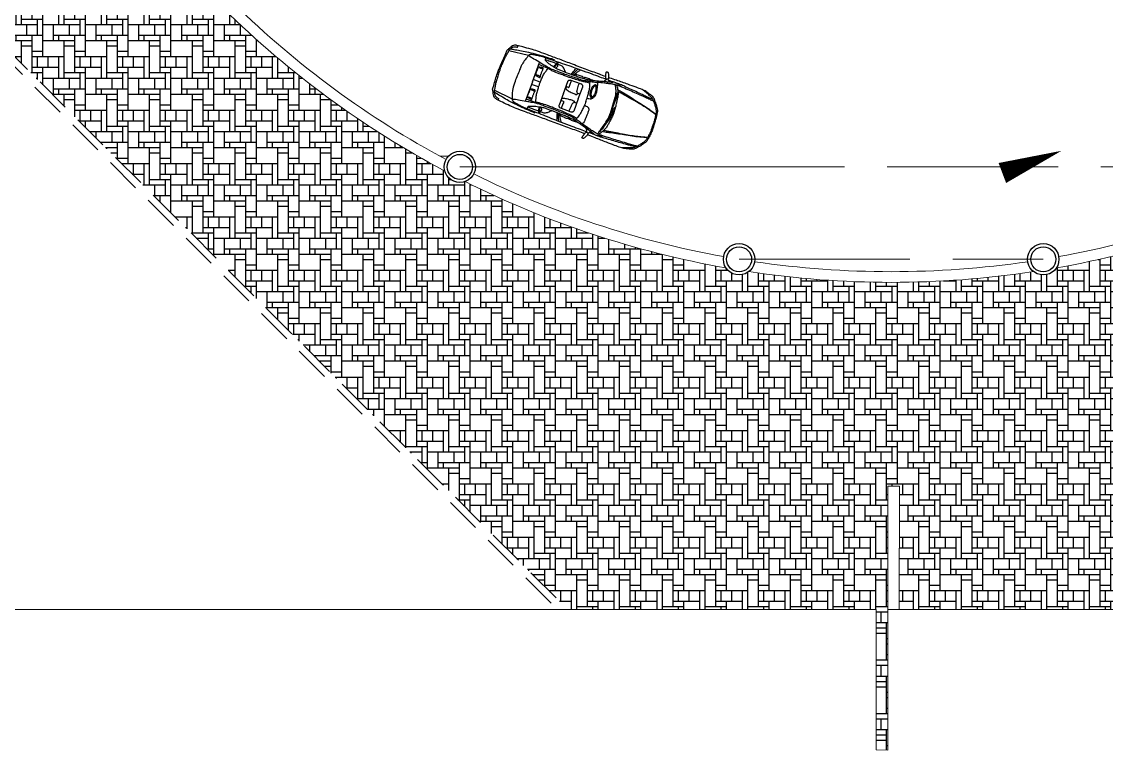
# Model space of a CAD drawing. Header units: millimetres. Extents: x 383 to 523, y 252 to 344.
# Drawn here: x 486.08 to 501.31, y 295.51 to 305.74 of the extents above; entities that cross this region are included whole.
import ezdxf

# ---------------------------------------------------------------- set-up
doc = ezdxf.new("R2010")
doc.units = ezdxf.units.MM
doc.header["$MEASUREMENT"] = 0
doc.linetypes.add('ACAD_ISO02W100', pattern=[15, 12, -3])
doc.linetypes.add('DASHED', pattern=[0.75, 0.5, -0.25])
for name, color, linetype, lineweight in [('cubierta', 1, 'ACAD_ISO02W100', 15), ('muros', 5, 'Continuous', 30), ('plantas', 76, 'Continuous', 15)]:
    doc.layers.add(name, color=color, linetype=linetype, lineweight=lineweight)
doc.layers.add('letreros', color=6, linetype='Continuous')
doc.layers.add('muebles', color=193, linetype='Continuous')
pattern_1 = [(90, (0, 0.225), (-0.6, 4e-17), [0.075, -0.15, 0.3, -0.225]), (0, (0.375, 0.225), (0, 0.75), [0.45, -0.15]), (90, (0.075, 0.15), (-0.6, 4e-17), [0.075, -0.225, 0.075, -0.375]), (0, (0.075, 0.15), (0, 0.75), [0.15, -0.45]), (90, (0.825, -0.225), (-0.6, 4e-17), [0.525, -0.225]), (0, (0.225, 0.075), (0, 0.75), [0.15, -0.45]), (90, (0.375, 0), (-0.6, 4e-17), [0.6, -0.15]), (0, (0.225, 0), (0, 0.75), [0.45, -0.15]), (90, (0.675, -0.3), (-0.6, 4e-17), [0.525, -0.225]), (90, (0.525, 0.225), (-0.6, 4e-17), [0.225, -0.525]), (0, (0.525, 0.3), (0, 0.75), [0.45, -0.15]), (90, (0.75, 0.3), (-0.6, 4e-17), [0.15, -0.6]), (0, (0.375, 0.45), (0, 0.75), [0.525, -0.075]), (0, (0.225, 0.6), (0, 0.75), [0.375, -0.225]), (90, (0.45, 0.6), (-0.6, 4e-17), [0.15, -0.6]), (90, (0.3, 0.3), (-0.6, 4e-17), [0.225, -0.075, 0.15, -0.3]), (0, (0.075, 0.525), (0, 0.75), [0.3, -0.3])]

# ---------------------------------------------------------------- blocks, each defined once
blk = doc.blocks.new('galant-pl')
for p, q in [((1.659, 0.811), (1.664, 0.816)), ((3.986, 0.651), (4.549, 0.588)), ((4.357, 0.767), (4.353, 0.813)), ((2.106, 0.525), (2.111, 0.562)), ((2.253, -0.004), (2.253, 0.362)), ((2.309, 0.416), (2.647, 0.416)), ((2.698, -0.004), (2.698, 0.351)), ((3.344, 0.506), (3.627, 0.516)), ((3.627, -0.005), (3.627, 0.58)), ((1.256, 0.056), (1.269, 0.058)), ((1.289, -0.409), (1.256, 0.056)), ((1.269, 0.058), (1.303, -0.407)), ((2.253, 0), (2.253, -0.365)), ((2.698, 0), (2.698, -0.356)), ((3.418, 0.071), (3.627, 0.071)), ((3.627, 0), (3.627, -0.585)), ((1.263, -0.504), (1.26, -0.1)), ((1.26, -0.1), (1.287, -0.517)), ((3.418, -0.076), (3.627, -0.076)), ((1.287, -0.517), (1.265, -0.504)), ((1.303, -0.407), (1.289, -0.405)), ((2.105, -0.528), (2.11, -0.566)), ((2.309, -0.42), (2.647, -0.42)), ((3.344, -0.51), (3.627, -0.521)), ((3.986, -0.656), (4.549, -0.594)), ((1.658, -0.815), (1.663, -0.82)), ((4.357, -0.773), (4.353, -0.819))]:
    blk.add_line(p, q)
blk.add_circle((1.269, -0.529), 0.022)
blk.add_ellipse((1.922, -0.35), major_axis=(0.013, -0.196), ratio=0.418659)
for points, start_tangent, end_tangent in [([(1.702, 0.792), (1.684, 0.799), (1.667, 0.812), (1.66, 0.823), (1.66, 0.837), (1.663, 0.855), (1.672, 0.885), (1.688, 0.92), (1.706, 0.955), (1.72, 0.978), (1.734, 0.99), (1.749, 0.992), (1.765, 0.992), (1.775, 0.987), (1.779, 0.978), (1.775, 0.95), (1.763, 0.911), (1.746, 0.86), (1.735, 0.828), (1.724, 0.799), (1.721, 0.793), (1.713, 0.792), (1.703, 0.792)], (-0.999938, -0.011098), (-0.966414, 0.256988)), ([(0.054, 0.345), (0.117, 0.363), (0.263, 0.405), (0.471, 0.455), (0.7, 0.501), (0.906, 0.545), (1.118, 0.591), (1.265, 0.617), (1.291, 0.617)], (0.93512, 0.354332), (0.998953, -0.045753)), ([(0.245, 0.672), (0.355, 0.68), (0.5, 0.692), (0.72, 0.705), (0.924, 0.719), (1.141, 0.729), (1.347, 0.735), (1.431, 0.731), (1.571, 0.703), (1.67, 0.679), (1.864, 0.628), (2.013, 0.586), (2.131, 0.56), (2.232, 0.542), (2.308, 0.53), (2.472, 0.524), (2.646, 0.519), (2.839, 0.515), (3.079, 0.517), (3.226, 0.519), (3.428, 0.543), (3.553, 0.565), (3.764, 0.609), (3.948, 0.643), (3.988, 0.651)], (0.989349, 0.145566), (0.994246, -0.107119)), ([(1.19, -0.051), (1.21, 0.079), (1.227, 0.202), (1.238, 0.246), (1.274, 0.343), (1.291, 0.411), (1.313, 0.501), (1.346, 0.594), (1.388, 0.686), (1.41, 0.728)], (-0.048378, 0.998829), (0.943093, 0.332528)), ([(1.225, 0.733), (1.263, 0.749), (1.303, 0.763), (1.353, 0.773), (1.415, 0.783), (1.445, 0.787)], (0.798779, 0.601624), (0.99982, -0.018957)), ([(1.254, 0.09), (1.254, 0.176), (1.267, 0.31), (1.316, 0.488), (1.375, 0.657), (1.399, 0.684)], (-0.26683, 0.963744), (0.832302, 0.554322)), ([(1.399, 0.677), (1.362, 0.583), (1.32, 0.433), (1.28, 0.246), (1.269, 0.096), (1.271, 0.052)], (-0.415344, -0.909665), (0, -1)), ([(1.509, 0.764), (1.504, 0.766), (1.502, 0.772), (1.501, 0.778), (1.503, 0.782), (1.506, 0.786)], (-0.963045, 0.269341), (0.8053, 0.592868)), ([(1.509, 0.764), (1.594, 0.74), (1.7, 0.712), (1.853, 0.671), (2.023, 0.626), (2.151, 0.595), (2.265, 0.585), (2.398, 0.575), (2.531, 0.573), (2.795, 0.568), (2.989, 0.571), (3.094, 0.574), (3.216, 0.598), (3.369, 0.638), (3.471, 0.678), (3.495, 0.69), (3.503, 0.71), (3.505, 0.734), (3.505, 0.745), (3.503, 0.759)], (0.938755, -0.344586), (-0.467528, 0.883978)), ([(1.527, 0.786), (1.539, 0.778), (1.57, 0.769), (1.609, 0.769), (1.635, 0.777), (1.649, 0.798), (1.659, 0.811)], (0.687753, -0.725944), (0.677647, 0.735387)), ([(1.701, 0.792), (1.705, 0.776), (1.714, 0.757), (1.734, 0.726), (1.753, 0.706), (1.761, 0.696)], (0.034909, -0.99939), (0.778989, -0.627037)), ([(1.872, 0.49), (1.873, 0.52), (1.876, 0.553), (1.883, 0.585), (1.896, 0.599), (1.921, 0.612)], (-0.053967, 0.998543), (0.966167, 0.257918)), ([(2.021, 0.626), (2.104, 0.626), (2.219, 0.628), (2.276, 0.628), (2.289, 0.627), (2.295, 0.621), (2.299, 0.607), (2.3, 0.591), (2.299, 0.583)], (0.999968, -0.008039), (-0.100273, -0.99496)), ([(2.325, 0.581), (2.33, 0.599), (2.338, 0.616), (2.352, 0.625), (2.372, 0.627), (2.428, 0.626), (2.489, 0.621), (2.557, 0.608), (2.591, 0.6)], (0.433151, 0.901321), (0.950384, -0.31108)), ([(2.584, 0.572), (2.591, 0.583), (2.591, 0.601), (2.569, 0.639), (2.537, 0.7), (2.494, 0.764), (2.481, 0.781)], (0.908039, 0.418886), (-0.710986, 0.703207)), ([(2.632, 0.572), (2.636, 0.584), (2.626, 0.617), (2.591, 0.705), (2.566, 0.754), (2.549, 0.781)], (0.827394, 0.561622), (-0.480659, 0.876908)), ([(2.667, 0.571), (2.673, 0.582), (2.669, 0.61), (2.646, 0.678), (2.621, 0.747), (2.612, 0.78)], (0.917282, 0.398237), (-0.249823, 0.968291)), ([(3.157, 0.585), (3.145, 0.6), (3.127, 0.624), (3.114, 0.646), (3.113, 0.667), (3.121, 0.684), (3.131, 0.697), (3.152, 0.709)], (-0.586476, 0.809967), (0.918985, 0.394293)), ([(3.181, 0.589), (3.183, 0.603), (3.177, 0.644), (3.154, 0.714), (3.129, 0.767)], (0.379659, 0.925127), (-0.585646, 0.810567)), ([(3.2, 0.595), (3.202, 0.617), (3.192, 0.669), (3.169, 0.735), (3.156, 0.767)], (0.34276, 0.939423), (-0.396912, 0.917857)), ([(3.248, 0.791), (3.374, 0.787), (3.598, 0.775), (3.816, 0.757), (4.069, 0.729), (4.261, 0.693), (4.421, 0.664), (4.532, 0.642)], (0.999392, 0.034865), (0.963224, -0.268699)), ([(0.05, 0.339), (0.153, 0.367), (0.315, 0.411), (0.495, 0.451), (0.69, 0.487), (0.926, 0.525), (1.126, 0.559), (1.223, 0.575), (1.265, 0.581), (1.275, 0.581)], (0.953899, 0.300128), (0.997519, 0.070391)), ([(1.875, 0.175), (1.866, 0.258), (1.868, 0.347), (1.872, 0.444), (1.872, 0.49)], (-0.475979, 0.879457), (0.054121, 0.998534)), ([(2.104, 0.525), (2.173, 0.515), (2.307, 0.499), (2.476, 0.487), (2.645, 0.478), (2.861, 0.476), (3.003, 0.475), (3.196, 0.482), (3.248, 0.485), (3.287, 0.494), (3.323, 0.504), (3.342, 0.506)], (0.972758, -0.231822), (0.979005, -0.203835)), ([(2.253, 0.361), (2.256, 0.376), (2.267, 0.392), (2.285, 0.407), (2.297, 0.415), (2.311, 0.416)], (-0.014843, 0.99989), (1, -0.000795)), ([(2.687, 0.205), (2.687, 0.174), (2.68, 0.142), (2.656, 0.127), (2.531, 0.102), (2.423, 0.093), (2.362, 0.093), (2.34, 0.097), (2.335, 0.103), (2.326, 0.117), (2.326, 0.124), (2.326, 0.129), (2.333, 0.141), (2.352, 0.164), (2.367, 0.212), (2.376, 0.281), (2.379, 0.36), (2.377, 0.415)], (0.018827, -0.999823), (0.095279, 0.995451)), ([(2.697, 0.21), (2.677, 0.206), (2.629, 0.206), (2.618, 0.208), (2.611, 0.214), (2.607, 0.225), (2.607, 0.248), (2.609, 0.311), (2.609, 0.361), (2.609, 0.407), (2.609, 0.415)], (-0.902036, -0.43166), (0.140164, 0.990128)), ([(2.698, 0.351), (2.696, 0.371), (2.686, 0.388), (2.671, 0.403), (2.661, 0.411), (2.646, 0.416)], (-0.017076, 0.999854), (-1, 0.000795)), ([(3.472, 0.186), (3.499, 0.185), (3.549, 0.191), (3.588, 0.201), (3.606, 0.208), (3.613, 0.217), (3.618, 0.237), (3.619, 0.288), (3.619, 0.366), (3.619, 0.406), (3.618, 0.428), (3.615, 0.436), (3.596, 0.449), (3.557, 0.459), (3.519, 0.466), (3.483, 0.47), (3.479, 0.469), (3.473, 0.459), (3.473, 0.441), (3.475, 0.418), (3.477, 0.379), (3.477, 0.338), (3.477, 0.298), (3.477, 0.264), (3.473, 0.232), (3.469, 0.214), (3.469, 0.197), (3.471, 0.186)], (0.941931, -0.335807), (0.908875, -0.417069)), ([(3.472, 0.452), (3.487, 0.444), (3.513, 0.438), (3.538, 0.436), (3.567, 0.438), (3.581, 0.444), (3.592, 0.45)], (0.763955, -0.645269), (0.773931, 0.63327)), ([(1.188, -0.141), (1.203, -0.139), (1.214, -0.121), (1.223, -0.077), (1.241, 0.068), (1.26, 0.303)], (0.97722, 0.21223), (0.109339, 0.994005)), ([(2.029, 0.101), (1.977, 0.109), (1.912, 0.129), (1.887, 0.151), (1.875, 0.175)], (-0.992474, 0.122458), (-0.400335, 0.916369)), ([(3.469, 0.206), (3.486, 0.214), (3.516, 0.22), (3.548, 0.221), (3.578, 0.217), (3.593, 0.212), (3.602, 0.207)], (0.760925, 0.64884), (0.900808, -0.434217)), ([(2.029, -0.105), (1.977, -0.113), (1.912, -0.133), (1.887, -0.155), (1.875, -0.178)], (-0.992571, -0.121669), (-0.401063, -0.916051)), ([(2.687, -0.209), (2.687, -0.178), (2.68, -0.146), (2.656, -0.131), (2.531, -0.106), (2.423, -0.097), (2.362, -0.097), (2.34, -0.101), (2.335, -0.107), (2.326, -0.121), (2.326, -0.128), (2.326, -0.133), (2.333, -0.145), (2.352, -0.168), (2.367, -0.216), (2.375, -0.285), (2.379, -0.364), (2.377, -0.419)], (0.019622, 0.999807), (0.094488, -0.995526)), ([(2.697, -0.214), (2.677, -0.211), (2.629, -0.211), (2.618, -0.212), (2.611, -0.218), (2.606, -0.229), (2.606, -0.252), (2.609, -0.315), (2.609, -0.365), (2.609, -0.411), (2.609, -0.42)], (-0.901693, 0.432377), (0.139377, -0.990239)), ([(3.471, -0.191), (3.499, -0.189), (3.549, -0.195), (3.588, -0.206), (3.606, -0.213), (3.613, -0.221), (3.618, -0.242), (3.619, -0.293), (3.619, -0.371), (3.619, -0.411), (3.618, -0.433), (3.615, -0.441), (3.595, -0.454), (3.556, -0.463), (3.518, -0.471), (3.483, -0.475), (3.478, -0.474), (3.472, -0.464), (3.472, -0.446), (3.474, -0.423), (3.477, -0.384), (3.477, -0.343), (3.477, -0.303), (3.477, -0.268), (3.473, -0.236), (3.469, -0.219), (3.469, -0.201), (3.471, -0.191)], (0.942197, 0.335058), (0.909206, 0.416347)), ([(3.469, -0.211), (3.486, -0.219), (3.515, -0.225), (3.548, -0.226), (3.578, -0.222), (3.593, -0.217), (3.602, -0.212)], (0.760409, -0.649445), (0.901153, 0.4335)), ([(0.05, -0.341), (0.152, -0.37), (0.315, -0.414), (0.495, -0.454), (0.689, -0.49), (0.926, -0.528), (1.126, -0.562), (1.222, -0.578), (1.264, -0.584), (1.274, -0.584)], (0.95366, -0.300886), (0.997463, -0.071184)), ([(0.054, -0.347), (0.116, -0.366), (0.262, -0.408), (0.471, -0.458), (0.699, -0.504), (0.906, -0.548), (1.118, -0.594), (1.264, -0.62), (1.29, -0.62)], (0.934838, -0.355075), (0.998989, 0.044959)), ([(0.245, -0.674), (0.355, -0.682), (0.499, -0.694), (0.719, -0.708), (0.924, -0.722), (1.14, -0.732), (1.347, -0.738), (1.431, -0.734), (1.571, -0.706), (1.67, -0.682), (1.864, -0.632), (2.012, -0.59), (2.131, -0.564), (2.231, -0.546), (2.307, -0.534), (2.472, -0.528), (2.646, -0.524), (2.839, -0.52), (3.079, -0.522), (3.226, -0.524), (3.428, -0.548), (3.553, -0.57), (3.763, -0.614), (3.947, -0.648), (3.987, -0.656)], (0.989233, -0.146352), (0.994331, 0.106329)), ([(1.508, -0.767), (1.594, -0.744), (1.7, -0.715), (1.853, -0.675), (2.022, -0.629), (2.15, -0.599), (2.264, -0.589), (2.397, -0.579), (2.53, -0.577), (2.794, -0.572), (2.988, -0.576), (3.094, -0.579), (3.215, -0.603), (3.368, -0.643), (3.471, -0.683), (3.494, -0.695), (3.502, -0.715), (3.504, -0.739), (3.504, -0.75), (3.502, -0.764)], (0.939028, 0.343839), (-0.468231, -0.883606)), ([(1.872, -0.494), (1.872, -0.523), (1.875, -0.557), (1.883, -0.589), (1.896, -0.603), (1.92, -0.615)], (-0.054761, -0.998499), (0.965961, -0.258686)), ([(2.021, -0.63), (2.104, -0.63), (2.219, -0.632), (2.276, -0.632), (2.289, -0.631), (2.295, -0.625), (2.299, -0.611), (2.299, -0.594), (2.298, -0.586)], (0.999974, 0.007245), (-0.099482, 0.995039)), ([(2.104, -0.529), (2.173, -0.519), (2.307, -0.503), (2.475, -0.491), (2.645, -0.483), (2.861, -0.48), (3.002, -0.48), (3.196, -0.487), (3.248, -0.49), (3.287, -0.499), (3.322, -0.509), (3.342, -0.511)], (0.972942, 0.231049), (0.979167, 0.203057)), ([(2.253, -0.365), (2.256, -0.38), (2.267, -0.396), (2.284, -0.411), (2.297, -0.418), (2.31, -0.42)], (-0.015637, -0.999878), (1, 0)), ([(2.324, -0.584), (2.329, -0.603), (2.338, -0.62), (2.351, -0.629), (2.371, -0.631), (2.427, -0.63), (2.488, -0.625), (2.557, -0.613), (2.59, -0.604)], (0.432435, -0.901665), (0.950631, 0.310324)), ([(2.584, -0.576), (2.591, -0.587), (2.591, -0.605), (2.569, -0.643), (2.536, -0.704), (2.493, -0.768), (2.481, -0.785)], (0.907706, -0.419607), (-0.711544, -0.702641)), ([(2.631, -0.576), (2.635, -0.589), (2.626, -0.621), (2.591, -0.709), (2.565, -0.758), (2.549, -0.785)], (0.826947, -0.56228), (-0.481356, -0.876525)), ([(2.667, -0.575), (2.672, -0.586), (2.668, -0.614), (2.645, -0.682), (2.621, -0.751), (2.611, -0.784)], (0.916966, -0.398966), (-0.250593, -0.968093)), ([(2.698, -0.355), (2.695, -0.375), (2.686, -0.393), (2.671, -0.407), (2.661, -0.415), (2.645, -0.42)], (-0.017871, -0.99984), (-1, 0)), ([(3.156, -0.589), (3.145, -0.605), (3.127, -0.629), (3.113, -0.651), (3.112, -0.671), (3.12, -0.688), (3.13, -0.702), (3.152, -0.714)], (-0.58712, -0.8095), (0.918671, -0.395024)), ([(3.18, -0.594), (3.183, -0.608), (3.176, -0.648), (3.153, -0.719), (3.129, -0.772)], (0.378923, -0.925428), (-0.58629, -0.810101)), ([(3.199, -0.6), (3.202, -0.621), (3.191, -0.674), (3.168, -0.739), (3.156, -0.772)], (0.342014, -0.939695), (-0.397641, -0.917541)), ([(3.471, -0.457), (3.487, -0.449), (3.512, -0.443), (3.538, -0.441), (3.567, -0.443), (3.58, -0.449), (3.591, -0.455)], (0.764468, 0.644662), (0.773428, -0.633885)), ([(1.224, -0.736), (1.263, -0.753), (1.303, -0.767), (1.353, -0.777), (1.415, -0.787), (1.445, -0.791)], (0.798301, -0.602259), (0.999835, 0.018163)), ([(1.509, -0.767), (1.504, -0.77), (1.501, -0.775), (1.501, -0.781), (1.502, -0.786), (1.505, -0.789)], (-0.963259, -0.268576), (0.804828, -0.593508)), ([(1.526, -0.79), (1.538, -0.782), (1.569, -0.773), (1.608, -0.773), (1.634, -0.781), (1.648, -0.802), (1.658, -0.815)], (0.68833, 0.725397), (0.677063, -0.735925)), ([(1.702, -0.796), (1.683, -0.803), (1.666, -0.815), (1.66, -0.826), (1.659, -0.84), (1.662, -0.859), (1.672, -0.888), (1.687, -0.923), (1.705, -0.958), (1.719, -0.981), (1.734, -0.994), (1.749, -0.996), (1.764, -0.996), (1.774, -0.99), (1.778, -0.982), (1.775, -0.953), (1.762, -0.914), (1.745, -0.863), (1.735, -0.831), (1.724, -0.802), (1.72, -0.796), (1.712, -0.795), (1.702, -0.796)], (-0.999929, 0.011893), (-0.966618, -0.25622)), ([(1.701, -0.796), (1.704, -0.78), (1.714, -0.761), (1.734, -0.73), (1.752, -0.709), (1.76, -0.7)], (0.035703, 0.999362), (0.779487, 0.626418)), ([(3.247, -0.796), (3.373, -0.792), (3.597, -0.78), (3.816, -0.762), (4.068, -0.734), (4.261, -0.698), (4.421, -0.67), (4.531, -0.648)], (0.999364, -0.03566), (0.963437, 0.267933))]:
    blk.add_spline(points, degree=3, dxfattribs=dict(start_tangent=start_tangent, end_tangent=end_tangent))
for points, knots in [([(0, -0.002), (0, 0.017), (-0.001, 0.077), (0, 0.181), (0.013, 0.298), (0.032, 0.396), (0.043, 0.482), (0.111, 0.553), (0.155, 0.637), (0.222, 0.696), (0.255, 0.749), (0.312, 0.786), (0.381, 0.814), (0.462, 0.834), (0.555, 0.86), (0.683, 0.871), (0.865, 0.87), (1.121, 0.868), (1.382, 0.862), (1.573, 0.856), (1.652, 0.855), (1.663, 0.855)], [38.78424, 38.78424, 38.78424, 38.78424, 60.961987, 107.588603, 157.189146, 195.362433, 222.981141, 253.838408, 304.60715, 330.780341, 355.011019, 374.928268, 407.089401, 440.613242, 470.209076, 517.177842, 587.262834, 679.689371, 810.034061, 886.325869, 899.579988, 899.579988, 899.579988, 899.579988]), ([(0.03, -0.002), (0.03, 0), (0.03, 0.033), (0.03, 0.095), (0.031, 0.189), (0.041, 0.282), (0.056, 0.372), (0.078, 0.459), (0.129, 0.534), (0.188, 0.61), (0.249, 0.682), (0.32, 0.747), (0.413, 0.78), (0.512, 0.826), (0.579, 0.844), (0.621, 0.86), (0.622, 0.863)], [22.587173, 22.587173, 22.587173, 22.587173, 24.47218, 60.415699, 94.073658, 131.741622, 167.449361, 199.388861, 233.366298, 269.934958, 309.623736, 341.659931, 378.649676, 422.568467, 462.988403, 466.814373, 466.814373, 466.814373, 466.814373]), ([(0.279, 0.708), (0.311, 0.708), (0.389, 0.715), (0.533, 0.727), (0.709, 0.744), (0.908, 0.76), (1.09, 0.771), (1.261, 0.791), (1.431, 0.786), (1.56, 0.785), (1.634, 0.785), (1.641, 0.785)], [0, 0, 0, 0, 36.0488, 89.825759, 165.154061, 238.890616, 319.494426, 373.271384, 436.037531, 514.223717, 521.409632, 521.409632, 521.409632, 521.409632]), ([(1.18, -0.003), (1.18, 0.005), (1.181, 0.046), (1.187, 0.13), (1.196, 0.238), (1.213, 0.343), (1.226, 0.441), (1.248, 0.542), (1.297, 0.62), (1.328, 0.684), (1.359, 0.713), (1.377, 0.732), (1.387, 0.732)], [21.921761, 21.921761, 21.921761, 21.921761, 31.354982, 68.898305, 118.057673, 155.154927, 191.495615, 231.006951, 272.403623, 296.410848, 311.027552, 322.708625, 322.708625, 322.708625, 322.708625]), ([(1.702, 0.784), (1.766, 0.784), (1.915, 0.784), (2.169, 0.785), (2.434, 0.782), (2.701, 0.782), (2.949, 0.77), (3.221, 0.769), (3.468, 0.759), (3.673, 0.756), (3.819, 0.727), (3.918, 0.715), (3.981, 0.674), (3.993, 0.614), (4.03, 0.526), (4.06, 0.417), (4.08, 0.3), (4.079, 0.169), (4.085, 0.064), (4.084, -0.001), (4.084, -0.005)], [544.929067, 544.929067, 544.929067, 544.929067, 618.323653, 714.981673, 835.923725, 922.647506, 1020.671658, 1120.585792, 1233.912311, 1305.200931, 1354.026344, 1405.450525, 1418.000514, 1435.425589, 1472.675224, 1529.175859, 1563.249036, 1609.159911, 1678.769511, 1683.63443, 1683.63443, 1683.63443, 1683.63443]), ([(1.744, 0.854), (1.809, 0.853), (2.013, 0.852), (2.363, 0.852), (2.78, 0.854), (3.174, 0.857), (3.509, 0.855), (3.775, 0.859), (4.001, 0.848), (4.199, 0.824), (4.365, 0.817), (4.477, 0.783), (4.53, 0.719), (4.564, 0.649), (4.616, 0.573), (4.606, 0.443), (4.629, 0.29), (4.631, 0.13), (4.635, 0.032), (4.635, -0.006)], [930.531307, 930.531307, 930.531307, 930.531307, 1004.928128, 1164.855753, 1331.756468, 1481.864795, 1617.611394, 1715.41739, 1786.394964, 1876.620542, 1943.407147, 1978.062656, 2006.165201, 2035.08282, 2068.368423, 2107.906157, 2179.115565, 2247.302703, 2290.875136, 2290.875136, 2290.875136, 2290.875136]), ([(2.841, 0.569), (2.847, 0.579), (2.869, 0.599), (2.899, 0.634), (2.937, 0.671), (2.978, 0.691), (3.02, 0.708), (3.075, 0.711), (3.122, 0.71), (3.152, 0.71), (3.155, 0.71), (3.155, 0.71)], [0, 0, 0, 0, 13.971796, 33.322499, 53.523289, 73.528009, 85.167077, 105.021307, 135.917075, 139.153772, 139.372111, 139.372111, 139.372111, 139.372111]), ([(3.177, 0.71), (3.215, 0.71), (3.299, 0.709), (3.407, 0.708), (3.477, 0.709), (3.502, 0.707)], [147.919648, 147.919648, 147.919648, 147.919648, 191.324249, 243.994999, 271.80382, 271.80382, 271.80382, 271.80382]), ([(4.6, -0.006), (4.6, 0.022), (4.601, 0.095), (4.589, 0.229), (4.587, 0.374), (4.561, 0.507), (4.549, 0.605), (4.519, 0.678), (4.479, 0.722), (4.438, 0.749), (4.395, 0.761), (4.368, 0.763), (4.356, 0.766)], [13.370379, 13.370379, 13.370379, 13.370379, 45.120592, 97.214032, 166.958182, 211.090255, 252.338732, 280.064723, 299.570016, 319.525121, 335.506815, 350.230042, 350.230042, 350.230042, 350.230042]), ([(2.027, -0.004), (2.027, 0.017), (2.026, 0.067), (2.033, 0.157), (2.042, 0.265), (2.053, 0.368), (2.075, 0.447), (2.09, 0.496), (2.102, 0.519), (2.106, 0.525)], [21.876309, 21.876309, 21.876309, 21.876309, 45.663651, 78.990492, 125.47186, 169.571758, 197.895671, 219.355672, 227.531129, 227.531129, 227.531129, 227.531129]), ([(3.42, -0.005), (3.42, 0.002), (3.419, 0.038), (3.419, 0.117), (3.412, 0.227), (3.4, 0.341), (3.369, 0.427), (3.358, 0.482), (3.343, 0.507), (3.344, 0.519), (3.344, 0.527), (3.345, 0.531)], [18.271383, 18.271383, 18.271383, 18.271383, 26.153451, 59.702915, 108.681208, 152.905056, 190.159744, 212.276814, 217.877245, 221.857113, 226.441, 226.441, 226.441, 226.441]), ([(0, 0), (0, -0.019), (-0.001, -0.079), (0, -0.183), (0.013, -0.3), (0.032, -0.398), (0.042, -0.484), (0.111, -0.555), (0.155, -0.639), (0.222, -0.698), (0.255, -0.751), (0.311, -0.788), (0.38, -0.816), (0.461, -0.836), (0.554, -0.862), (0.682, -0.874), (0.865, -0.873), (1.12, -0.871), (1.381, -0.865), (1.573, -0.86), (1.651, -0.858), (1.662, -0.858)], [38.78424, 38.78424, 38.78424, 38.78424, 60.961987, 107.588603, 157.189146, 195.362433, 222.981141, 253.838408, 304.60715, 330.780341, 355.011019, 374.928268, 407.089401, 440.613242, 470.209076, 517.177842, 587.262834, 679.689371, 810.034061, 886.325869, 899.579988, 899.579988, 899.579988, 899.579988]), ([(0.03, 0), (0.03, -0.002), (0.03, -0.035), (0.029, -0.097), (0.03, -0.191), (0.041, -0.284), (0.056, -0.374), (0.078, -0.461), (0.129, -0.536), (0.187, -0.612), (0.248, -0.684), (0.319, -0.749), (0.413, -0.782), (0.511, -0.829), (0.578, -0.846), (0.62, -0.863), (0.621, -0.866)], [22.587173, 22.587173, 22.587173, 22.587173, 24.47218, 60.415699, 94.073658, 131.741622, 167.449361, 199.388861, 233.366298, 269.934958, 309.623736, 341.659931, 378.649676, 422.568467, 462.988403, 466.814373, 466.814373, 466.814373, 466.814373]), ([(1.18, 0), (1.18, -0.008), (1.181, -0.049), (1.187, -0.133), (1.195, -0.241), (1.213, -0.346), (1.225, -0.444), (1.247, -0.545), (1.296, -0.623), (1.328, -0.687), (1.358, -0.717), (1.376, -0.735), (1.387, -0.735)], [21.921761, 21.921761, 21.921761, 21.921761, 31.354982, 68.898305, 118.057673, 155.154927, 191.495615, 231.006951, 272.403623, 296.410848, 311.027552, 322.708625, 322.708625, 322.708625, 322.708625]), ([(1.424, -0.725), (1.399, -0.685), (1.342, -0.592), (1.283, -0.366), (1.269, -0.163), (1.262, -0.02), (1.261, 0)], [0, 0, 0, 0, 54.051109, 124.138957, 264.529754, 287.614432, 287.614432, 287.614432, 287.614432]), ([(1.702, -0.788), (1.766, -0.788), (1.914, -0.788), (2.168, -0.789), (2.433, -0.786), (2.7, -0.786), (2.948, -0.774), (3.22, -0.773), (3.468, -0.764), (3.672, -0.761), (3.819, -0.732), (3.918, -0.72), (3.98, -0.68), (3.993, -0.619), (4.03, -0.531), (4.06, -0.423), (4.08, -0.305), (4.079, -0.174), (4.085, -0.069), (4.084, -0.004), (4.084, 0)], [544.929067, 544.929067, 544.929067, 544.929067, 618.323653, 714.981673, 835.923725, 922.647506, 1020.671658, 1120.585792, 1233.912311, 1305.200931, 1354.026344, 1405.450525, 1418.000514, 1435.425589, 1472.675224, 1529.175859, 1563.249036, 1609.159911, 1678.769511, 1683.63443, 1683.63443, 1683.63443, 1683.63443]), ([(1.743, -0.857), (1.808, -0.857), (2.013, -0.856), (2.363, -0.856), (2.779, -0.858), (3.174, -0.862), (3.508, -0.86), (3.774, -0.864), (4, -0.853), (4.198, -0.829), (4.364, -0.823), (4.476, -0.789), (4.529, -0.725), (4.564, -0.655), (4.616, -0.579), (4.606, -0.449), (4.629, -0.296), (4.631, -0.136), (4.635, -0.038), (4.635, 0)], [930.531307, 930.531307, 930.531307, 930.531307, 1004.928128, 1164.855753, 1331.756468, 1481.864795, 1617.611394, 1715.41739, 1786.394964, 1876.620542, 1943.407147, 1978.062656, 2006.165201, 2035.08282, 2068.368423, 2107.906157, 2179.115565, 2247.302703, 2290.875136, 2290.875136, 2290.875136, 2290.875136]), ([(2.027, 0), (2.027, -0.021), (2.026, -0.071), (2.033, -0.161), (2.042, -0.268), (2.052, -0.372), (2.074, -0.451), (2.089, -0.499), (2.102, -0.522), (2.105, -0.528)], [21.876309, 21.876309, 21.876309, 21.876309, 45.663651, 78.990492, 125.47186, 169.571758, 197.895671, 219.355672, 227.531129, 227.531129, 227.531129, 227.531129]), ([(3.42, 0), (3.42, -0.007), (3.419, -0.043), (3.419, -0.122), (3.412, -0.232), (3.4, -0.346), (3.369, -0.431), (3.358, -0.487), (3.342, -0.512), (3.344, -0.524), (3.343, -0.532), (3.345, -0.535)], [18.271383, 18.271383, 18.271383, 18.271383, 26.153451, 59.702915, 108.681208, 152.905056, 190.159744, 212.276814, 217.877245, 221.857113, 226.441, 226.441, 226.441, 226.441]), ([(4.6, 0), (4.6, -0.028), (4.601, -0.101), (4.589, -0.234), (4.586, -0.38), (4.561, -0.513), (4.549, -0.611), (4.518, -0.683), (4.479, -0.728), (4.437, -0.754), (4.395, -0.767), (4.368, -0.769), (4.355, -0.772)], [13.370379, 13.370379, 13.370379, 13.370379, 45.120592, 97.214032, 166.958182, 211.090255, 252.338732, 280.064723, 299.570016, 319.525121, 335.506815, 350.230042, 350.230042, 350.230042, 350.230042]), ([(1.933, -0.516), (1.934, -0.516), (1.934, -0.516), (1.935, -0.516), (1.935, -0.516), (1.937, -0.515), (1.938, -0.515), (1.94, -0.513), (1.941, -0.512), (1.943, -0.509), (1.945, -0.508), (1.948, -0.503), (1.951, -0.499), (1.955, -0.49), (1.957, -0.485), (1.962, -0.474), (1.964, -0.468), (1.967, -0.454), (1.969, -0.447), (1.972, -0.427), (1.974, -0.414), (1.975, -0.386), (1.976, -0.371), (1.974, -0.342), (1.973, -0.327), (1.969, -0.299), (1.966, -0.285), (1.959, -0.259), (1.955, -0.247), (1.948, -0.228), (1.944, -0.221), (1.937, -0.208), (1.933, -0.203), (1.927, -0.195), (1.925, -0.193), (1.92, -0.189), (1.918, -0.187), (1.916, -0.186), (1.915, -0.185), (1.913, -0.185), (1.912, -0.184), (1.911, -0.184), (1.911, -0.184), (1.91, -0.184), (1.91, -0.184), (1.909, -0.185), (1.908, -0.185), (1.906, -0.186), (1.905, -0.187), (1.903, -0.189), (1.901, -0.191), (1.898, -0.194), (1.897, -0.197), (1.893, -0.203), (1.89, -0.208), (1.886, -0.218), (1.883, -0.224), (1.879, -0.238), (1.877, -0.245), (1.874, -0.261), (1.873, -0.269), (1.87, -0.292), (1.869, -0.306), (1.869, -0.336), (1.87, -0.351), (1.872, -0.382), (1.875, -0.396), (1.88, -0.425), (1.884, -0.438), (1.892, -0.46), (1.895, -0.469), (1.903, -0.485), (1.907, -0.492), (1.913, -0.501), (1.916, -0.504), (1.921, -0.51), (1.924, -0.512), (1.927, -0.514), (1.928, -0.515), (1.93, -0.516), (1.931, -0.516), (1.932, -0.516), (1.933, -0.516), (1.933, -0.516), (1.933, -0.516), (1.933, -0.516)], [0, 0, 0, 0, 0.090998, 0.090998, 0.181995, 0.181995, 0.272993, 0.272993, 0.36399, 0.36399, 0.454988, 0.454988, 0.600892, 0.600892, 0.746796, 0.746796, 0.8927, 0.8927, 1.038604, 1.038604, 1.277597, 1.277597, 1.51659, 1.51659, 1.755583, 1.755583, 1.994575, 1.994575, 2.233568, 2.233568, 2.418434, 2.418434, 2.6033, 2.6033, 2.734374, 2.734374, 2.865447, 2.865447, 2.964727, 2.964727, 3.064007, 3.064007, 3.163287, 3.163287, 3.262567, 3.262567, 3.361848, 3.361848, 3.461128, 3.461128, 3.560408, 3.560408, 3.659688, 3.659688, 3.816331, 3.816331, 3.972974, 3.972974, 4.129617, 4.129617, 4.28626, 4.28626, 4.534086, 4.534086, 4.781912, 4.781912, 5.029737, 5.029737, 5.277563, 5.277563, 5.477491, 5.477491, 5.677418, 5.677418, 5.817515, 5.817515, 5.957612, 5.957612, 6.061674, 6.061674, 6.165736, 6.165736, 6.269799, 6.269799, 6.283185, 6.283185, 6.283185, 6.283185]), ([(2.841, -0.573), (2.846, -0.584), (2.868, -0.604), (2.899, -0.639), (2.937, -0.675), (2.978, -0.695), (3.019, -0.712), (3.075, -0.716), (3.121, -0.715), (3.151, -0.715), (3.154, -0.715), (3.155, -0.715)], [0, 0, 0, 0, 13.971796, 33.322499, 53.523289, 73.528009, 85.167077, 105.021307, 135.917075, 139.153772, 139.372111, 139.372111, 139.372111, 139.372111]), ([(0.279, -0.71), (0.31, -0.711), (0.388, -0.717), (0.532, -0.729), (0.708, -0.746), (0.908, -0.763), (1.089, -0.774), (1.26, -0.794), (1.43, -0.789), (1.559, -0.788), (1.634, -0.788), (1.64, -0.788)], [0, 0, 0, 0, 36.0488, 89.825759, 165.154061, 238.890616, 319.494426, 373.271384, 436.037531, 514.223717, 521.409632, 521.409632, 521.409632, 521.409632]), ([(3.177, -0.715), (3.215, -0.715), (3.299, -0.714), (3.407, -0.713), (3.477, -0.713), (3.501, -0.712)], [147.919648, 147.919648, 147.919648, 147.919648, 191.324249, 243.994999, 271.80382, 271.80382, 271.80382, 271.80382])]:
    blk.add_open_spline(points, degree=3, knots=knots)
for points in [[(2.253, 0.131), (2.327, 0.131)], [(2.253, -0.135), (2.327, -0.135)]]:
    blk.add_spline(points, degree=3)

msp = doc.modelspace()

# ---------------------------------------------------------------- hatches: boundary and pattern name
at = {"layer": 'muebles'}
h = msp.add_hatch(dxfattribs=at)
h.set_pattern_fill('CS23', color=256, scale=0.015, style=0)
h.set_pattern_definition(pattern_1)
h.paths.add_polyline_path([(486.697, 308.808), (484.712, 306.519), (488.527, 302.703), (490.929, 304.293, -0.048737), (488.912, 305.928, -0.438578), (488.684, 306.158, -0.06226)])
h = msp.add_hatch(dxfattribs=at)
h.set_pattern_fill('CS23', color=256, scale=0.015, style=0)
h.set_pattern_definition(pattern_1)
h.paths.add_polyline_path([(492.02, 303.644, -0.023784), (490.929, 304.293), (488.527, 302.703), (492.71, 298.52), (494.287, 302.694, -0.040056), (492.307, 303.495, -0.438578)])
h = msp.add_hatch(dxfattribs=at)
h.set_pattern_fill('CS23', color=256, scale=0.015, style=0)
h.set_pattern_definition(pattern_1)
h.paths.add_polyline_path([(500.609, 302.283, -0.438578), (500.289, 302.231, -0.003651), (500.096, 302.203), (500.698, 297.487), (503.187, 297.487), (506.98, 301.281), (503.965, 303.347, -0.066217)])
h = msp.add_hatch(dxfattribs=at)
h.set_pattern_fill('CS23', color=256, scale=0.015, style=0)
h.set_pattern_definition(pattern_1)
h.paths.add_polyline_path([(492.71, 298.52), (493.743, 297.487), (498.031, 297.487), (497.6, 302.098, -0.024713), (496.288, 302.231, -0.438578), (495.969, 302.283, -0.032455), (494.287, 302.694)])
h = msp.add_hatch(dxfattribs=at)
h.set_pattern_fill('CS23', color=256, scale=0.015, style=0)
h.set_pattern_definition(pattern_1)
h.paths.add_polyline_path([(500.096, 302.203, -0.046889), (497.6, 302.098), (498.031, 297.487), (498.076, 297.487), (498.076, 295.513), (498.241, 295.507), (498.241, 299.216), (498.406, 299.215), (498.399, 297.487), (500.698, 297.487)])

# ---------------------------------------------------------------- linework, layer by layer
at = {"layer": 'cubierta', "linetype": 'DASHED'}
for p, q in [((475.73, 315.502), (493.743, 297.487)), ((475.659, 315.431), (493.601, 297.487))]:
    msp.add_line(p, q, dxfattribs=at)
at = {"layer": 'letreros', "linetype": 'Continuous'}
msp.add_lwpolyline([(494.073, 305.423, 0, 0, 0.308809), (499.85, 303.616, 0.3, 0, 0), (500.681, 303.928, 0, 0, 0)], format="xyseb", dxfattribs=at)
at = {"layer": 'muros', "lineweight": 18}
for p, q in [((491.95, 303.852), (492.071, 303.852)), ((492.452, 303.702), (495.933, 303.702)), ((498.406, 299.215), (498.241, 299.216)), ((498.241, 299.216), (498.241, 295.507)), ((498.399, 297.487), (498.406, 299.215)), ((475.105, 297.487), (498.076, 297.487)), ((498.076, 295.513), (498.076, 297.487)), ((498.241, 297.487), (522.965, 297.487))]:
    msp.add_line(p, q, dxfattribs=at)
at = {"layer": 'muros', "linetype": 'ACAD_ISO02W100', "lineweight": 18, "ltscale": 0.2}
for p, q in [((492.232, 303.702), (504.346, 303.702)), ((496.153, 302.404), (500.425, 302.404))]:
    msp.add_line(p, q, dxfattribs=at)
at = {"layer": 'muros'}
for centre, radius in [((492.232, 303.702), 0.22), ((492.232, 303.702), 0.176), ((496.153, 302.404), 0.22), ((496.153, 302.404), 0.176), ((500.425, 302.404), 0.22), ((500.425, 302.404), 0.176)]:
    msp.add_circle(centre, radius, dxfattribs=at)
at = {"layer": 'muros', "lineweight": 18}
for radius, start, end in [(13.2, 225.6415, 241.7317), (13.35, 225.3812, 241.992), (13.2, 243.6415, 259.7317), (13.2, 280.2683, 296.3585), (13.35, 243.3812, 259.992), (13.35, 280.008, 296.6188), (13.2, 261.6415, 278.3585), (13.35, 261.3812, 278.6188)]:
    msp.add_arc((498.289, 315.43), radius, start, end, dxfattribs=at)
at = {"layer": 'plantas', "linetype": 'Continuous'}
msp.add_line((498.241, 295.507), (498.076, 295.513), dxfattribs=at)

# ---------------------------------------------------------------- block references
at = {"layer": 'muebles', "xscale": 0.5, "yscale": 0.5, "zscale": 0.5, "rotation": 159.6836601710064}
msp.add_blockref('galant-pl', (494.951, 304.265), dxfattribs=at)

doc.saveas('drawing.dxf')
